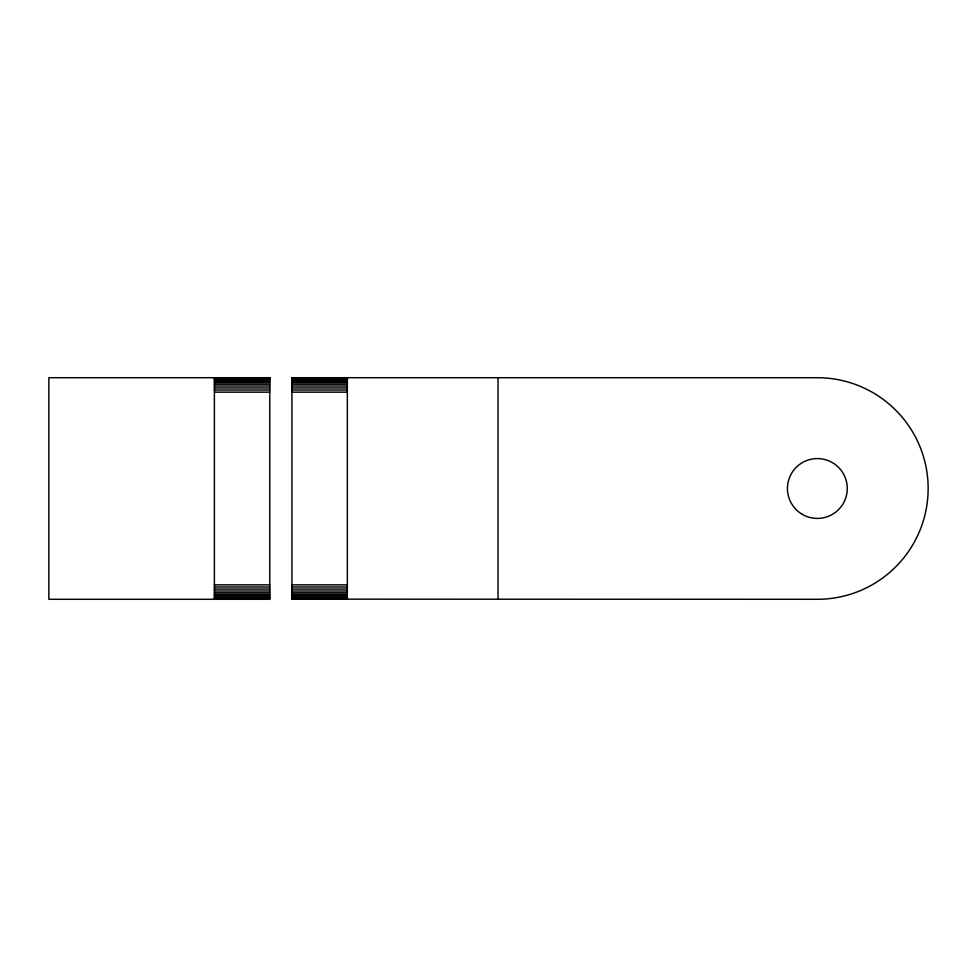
<?xml version="1.0" encoding="UTF-8"?>
<svg xmlns="http://www.w3.org/2000/svg" width="977" height="977" viewBox="0 0 977 977"><rect width="100%" height="100%" fill="white"/><g stroke="black" fill="none" stroke-linecap="round" stroke-linejoin="round"><path stroke-width="1.47" d="M214.39 377.843L269.786 377.843M291.952 377.843L347.348 377.843M214.39 378.27L269.786 378.27M291.952 378.27L347.348 378.27M214.39 378.966L269.786 378.966M291.952 378.966L347.348 378.966M214.39 379.931L269.786 379.931M291.952 379.931L347.348 379.931M214.39 381.14L269.786 381.14M291.952 381.14L347.348 381.14M214.39 382.569L269.786 382.569M291.952 382.569L347.348 382.569M214.39 384.205L269.786 384.205M291.952 384.205L347.348 384.205M214.39 386.013L269.786 386.013M291.952 386.013L347.348 386.013M214.39 387.967L269.786 387.967M291.952 387.967L347.348 387.967M214.39 390.018L269.786 390.018M291.952 390.018L347.348 390.018M214.39 392.156L269.786 392.156M291.952 392.156L347.348 392.156M214.39 584.844L269.786 584.844M291.952 584.844L347.348 584.844M214.39 586.982L269.786 586.982M291.952 586.982L347.348 586.982M214.39 589.033L269.786 589.033M291.952 589.033L347.348 589.033M214.39 590.987L269.786 590.987M291.952 590.987L347.348 590.987M214.39 592.795L269.786 592.795M291.952 592.795L347.348 592.795M214.39 594.431L269.786 594.431M291.952 594.431L347.348 594.431M214.39 595.86L269.786 595.86M291.952 595.86L347.348 595.86M214.39 597.069L269.786 597.069M291.952 597.069L347.348 597.069M214.39 598.034L269.786 598.034M291.952 598.034L347.348 598.034M214.39 598.73L269.786 598.73M291.952 598.73L347.348 598.73M291.952 599.157L817.358 599.292A110.792 110.792 0 0 0 928.15 488.5A110.792 110.792 0 0 0 817.358 377.708L291.952 377.708L291.952 599.292M498.038 377.708L498.038 599.292M347.348 377.708L347.348 599.292M214.39 377.708L214.39 599.292M269.786 377.708L48.85 377.708L48.85 599.292L269.786 599.292L269.786 377.708M802.398 514.403A29.908 29.908 0 0 0 847.267 488.5A29.908 29.908 0 0 0 802.398 462.597A29.908 29.908 0 0 0 802.398 514.403"/></g></svg>
